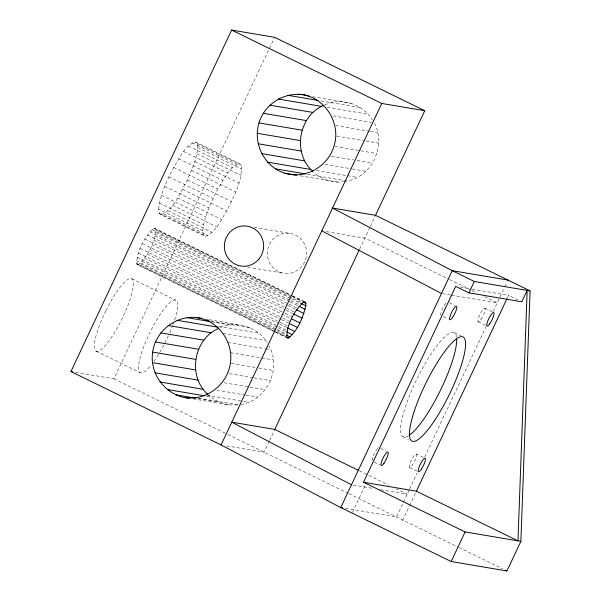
<?xml version="1.0" encoding="UTF-8"?>
<svg xmlns="http://www.w3.org/2000/svg" width="601" height="601" viewBox="0 0 601 601"><rect width="100%" height="100%" fill="white"/><g stroke="black" fill="none" stroke-linecap="round" stroke-linejoin="round"><path stroke-width="0.45" stroke-dasharray="3 2.25" d="M274.447 331.752L136.99 264.553C135.879 252.037 144.525 236.591 153.871 228.403L155.111 228.545L291.725 295.331M136.99 264.553L138.238 264.688C147.583 256.507 156.23 241.054 155.111 228.545M240.836 404.465C266.716 400.762 282.027 368.421 268.985 345.951M158.634 209.148C160.189 194.288 166.883 180.563 173.591 167.424C179.669 158.469 184.357 145.758 195.28 141.926L239.446 163.525L241.271 165.17C242.669 181.457 233.511 196.625 226.84 210.913C220.762 219.868 216.075 232.579 205.151 236.403L160.985 214.812L159.16 213.167L158.634 209.148L202.8 230.739L203.326 234.758L205.151 236.403M160.985 214.812C174.395 209.358 180.518 191.659 187.429 179.939C192.012 168.43 198.721 156.328 197.105 143.579L195.28 141.926M202.8 230.739C204.355 215.879 211.056 202.161 217.757 189.014C223.835 180.06 228.523 167.348 239.446 163.525M344.335 181.502C371.08 178.94 386.834 146.043 374.265 122.829M168.363 335.689L166.169 340.527A40.357 9.06 -63.9 0 1 158.995 353.711M169.775 332.571L170.481 331.008A40.357 9.06 -63.9 0 0 172.495 325.93M75.501 372.32L113.92 378.803L274.214 38.156M269.21 441.239L264.049 452.207L226.547 445.874M269.609 440.39L274.77 429.43M359.623 249.107L369.961 227.14M370.359 226.292L375.52 215.331M352.494 512.36L365.626 484.444M409.236 489.958L396.525 516.965L344.411 508.168M409.634 489.109L417.199 473.025M424.772 456.94L486.119 326.576M493.286 311.333L504.419 287.684M504.817 286.842L507.199 281.779M402.452 520.797L409.221 506.418M409.619 505.569L415.591 492.88M507.364 297.856L508.559 295.309L517.671 299.764M324.758 104.95C341.376 97.031 363.162 104.056 372.297 119.975M220.101 327.56C236.907 320.603 258.099 327.064 267.325 342.893M300.297 175.823L337.837 182.163L343.411 181.6M193.101 398.854L228.771 404.879L238.094 404.946M312.738 96.761L351.194 103.259M320.821 100.885L360.495 107.602M327.199 107.324L368.36 114.273M333.104 115.88L371.516 122.364M335.711 125.579L369.555 131.288M370.471 131.446L377.789 132.678M336.628 136.051L364.987 140.837M365.904 140.995L378.705 143.158M334.87 146.441L376.947 153.548M331.474 156.185L353.426 159.896M357.084 160.512L372.635 163.134M324.901 164.328L351.427 168.806M352.344 168.964L366.062 171.277M316.517 170.466L357.678 177.415M307.457 174.26L346.221 180.818M326.381 231.618L364.799 238.109L448.647 279.097M254.118 227.343L290.704 233.526A20.179 19.623 -80.4 0 1 301.845 266.416A20.179 19.623 -80.4 0 1 268.444 260.135A20.179 19.623 -80.4 0 1 290.704 233.526M460.253 287.15L471.192 288.998M472.101 289.156L508.559 295.309M442.411 293.611L450.645 294.993M451.554 295.151L497.275 302.866L484.699 296.721M247.612 267.175L283.289 273.192M205.534 319.116L208.284 319.582M209.193 319.732L240.295 324.983M210.823 321.137L250.159 327.778M211.747 321.82L230.048 324.908M218.704 326.313L258.948 333.112M223.091 333.352L266.078 340.609M228.072 342.502L264.658 348.678M265.574 348.835L271.059 349.759M230.559 352.689L260.744 357.79M261.66 357.941L273.553 359.954M231.31 363.372L257.837 367.85M258.753 368.007L273.387 370.479M229.409 373.679L253.194 377.691M254.103 377.849L270.57 380.628M224.135 382.762L248.837 386.931M249.746 387.082L265.296 389.711M216.766 390.147L245.125 394.94M246.042 395.09L257.934 397.103M206.894 395.195L242.564 401.22M243.48 401.37L248.972 402.302M206.459 396.134L210.117 396.75L218.914 402.077L228.771 404.879M198.773 398.155L238.109 404.796M197.879 398.523L218.914 402.077M353.298 485.082L373.416 488.478M380.726 489.717L407.245 494.195L396.344 488.861M337.837 182.163L327.74 180.458L318.432 176.116L313.429 171.863M197.105 143.579L241.271 165.17M192.29 142.768L236.456 164.358M197.631 147.598L241.797 169.189M188.338 146.028L232.504 167.619M196.835 153.713L241.001 175.304M449.48 279.503L471.282 290.163M472.116 290.576L477.149 293.033M183.688 151.49L227.854 173.088M194.754 161.511L238.928 183.102M484.759 308.133L492.189 311.761M178.655 158.792L222.821 180.383M191.554 170.459L235.72 192.05M173.591 167.424L217.757 189.014M449.187 302.641L454.807 305.391M478.133 321.7L485.555 325.329M187.429 179.939L231.595 201.53M168.836 176.799L213.002 198.398M443.358 316.599L448.376 319.056M182.674 189.323L226.84 210.913M164.719 186.287L208.885 207.878M454.318 332.684L460.742 335.824M177.611 197.954L221.777 219.545M161.511 195.235L205.677 216.826M172.577 205.249L216.743 226.84M159.438 203.033L203.604 224.624M167.927 210.718L212.093 232.309M163.975 213.979L208.141 235.569M159.16 213.167L203.326 234.758M292.567 295.745L304.376 301.522M153.871 228.403L291.327 295.609M292.169 296.015L303.971 301.792M155.734 229.913L291.508 296.285M292.349 296.699L301.627 301.236M152.091 229.499L302.198 302.889M155.704 232.414L290.629 298.374M291.47 298.787L299.907 302.912M149.904 231.761L289.892 300.2M290.734 300.613L300.012 305.143M155.013 235.877L289.096 301.432M289.937 301.845L298.374 305.962M147.455 235.021L288.285 303.873M289.126 304.286L297.563 308.411M153.713 240.069L286.947 305.21M287.796 305.624L295.384 309.335M144.909 239.078L285.738 307.93M286.579 308.343L295.016 312.46M151.888 244.697L285.129 309.838M285.971 310.251L292.717 313.549M142.437 243.638L284.115 312.903M284.957 313.309L292.544 317.02M149.664 249.46L290.493 318.312M140.221 248.393L281.892 317.659M282.733 318.072L290.321 321.783M147.2 254.02L280.434 319.161M281.283 319.574L288.871 323.285M138.395 253.029L288.503 326.418M144.653 258.069L278.736 323.623M279.578 324.037L286.324 327.335M137.088 257.22L287.195 330.61M142.197 261.337L277.129 327.305M277.97 327.718L285.558 331.429M136.397 260.684L276.385 329.123M277.226 329.536L286.504 334.073M140.01 263.599L275.784 329.972M276.625 330.385L285.062 334.509M136.367 263.185L286.474 336.575M138.238 264.688L274.852 331.482M275.694 331.895L286.654 337.251M275.296 332.165L287.098 337.942M131.642 278.624L175.808 300.222M403.001 436.739L408.62 439.489M416.283 453.943A7.565 1.698 -63.9 0 1 412.594 464.806A7.565 1.698 -63.9 0 1 409.98 463.469A7.565 1.698 -63.9 0 1 416.283 453.943L423.51 457.474M380.613 448.414L386.233 451.163M409.619 467.533L416.846 471.064M374.138 462.071L379.764 464.821M359.451 470.831L388.794 485.172M96.152 351.127L140.318 372.718M113.92 378.803L226.938 434.057M227.787 434.47L347.896 493.196M348.738 493.601L458.052 547.053M458.901 547.458L502.729 568.892M208.337 394.872L210.117 396.75M174.523 320.138A40.357 9.06 -63.9 0 0 172.78 300.56A40.357 9.06 -63.9 0 0 149.965 332.413L145.645 341.931A40.357 9.06 -63.9 0 0 151.249 364.972M173.681 322.654A40.357 9.06 -63.9 0 1 172.81 325.096M158.521 354.47A40.357 9.06 -63.9 0 1 154.194 361.058M372.124 460.629A7.565 1.698 -63.9 0 1 373.86 454.536A7.565 1.698 -63.9 0 1 377.721 448.361M378.45 447.768A7.565 1.698 -63.9 0 1 378.758 447.64M440.946 315.427A7.565 1.698 -63.9 0 1 442.411 308.839A7.565 1.698 -63.9 0 1 447.016 302.01M408.627 435.702A58.019 13.027 -63.9 0 1 416.936 379.036A58.019 13.027 -63.9 0 1 456.587 337.544M105.799 310.815L101.479 320.341A40.357 9.06 -63.9 0 0 97.362 351.345A40.357 9.06 -63.9 0 0 121.995 318.936L126.315 309.417A40.357 9.06 -63.9 0 0 130.432 278.406A40.357 9.06 -63.9 0 0 105.799 310.815M480.973 319.356A7.565 1.698 -63.9 0 0 484.962 308.23A7.565 1.698 -63.9 0 0 478.704 317.305A7.565 1.698 -63.9 0 0 480.973 319.356"/><path stroke-width="0.9" d="M305.811 305.796L305.841 303.295L305.218 301.927L303.971 301.792C294.625 309.981 285.978 325.426 287.098 337.942L288.345 338.078C298.006 330.325 302.949 317.583 305.811 305.796L300.748 303.325M189.443 398.238C166.755 396.765 149.116 374.551 152.692 352.126C155.606 329.325 179.511 312.64 201.876 318.5M207.743 394.248C187.317 376.249 193.627 339.062 218.606 328.424M375.52 215.331L424.749 110.704L274.612 37.307L231.625 30.05L70.926 371.546L221.063 444.943L340.752 507.552L451.171 561.537L506.943 570.95L520.872 541.343L530.074 290.892L375.52 215.331L332.526 208.066L452.215 270.675L474.302 281.471L530.074 290.892M298.104 94.289C323.511 94.785 341.766 122.521 333.953 146.283C328.011 166.582 305.135 179.654 284.746 173.193C264.252 166.853 252.668 143.166 258.993 122.912C265.018 102.223 288.465 89.361 309.079 96.145M312.715 171.262C292.176 153.255 298.562 115.535 323.879 105.288M520.872 541.343L465.099 531.923L363.522 482.265L455.693 286.384L468.945 292.86L474.302 281.471M221.063 444.943L381.755 103.447L424.749 110.704M351.472 484.774L231.776 422.165L274.77 429.43L359.225 249.956M363.522 482.265L416.388 491.19L506.966 298.705M451.171 561.537L465.099 531.923M185.784 397.614C206.984 400.709 227.546 384.212 230.393 363.222C233.609 342.292 218.516 320.679 197.308 317.726M287.887 95.326L318.072 100.42M278.263 99.037L321.257 106.302M269.879 105.175L312.866 112.432M263.306 113.319L306.292 120.576M258.993 122.912L301.98 130.169M257.236 133.302L300.222 140.559M258.145 143.774L301.139 151.031M261.675 153.623L304.669 160.888M267.573 162.18L310.567 169.437M275.446 168.858L305.631 173.952M284.746 173.193L296.676 175.214M507.988 280.096L452.215 270.675L340.752 507.552L342.578 507.86M468.945 292.86L521.811 301.785L527.167 290.396L517.972 540.855L416.388 491.19M207.165 320.521L208.99 320.829M187.054 317.651L209.005 321.355M177.107 320.303L218.268 327.252M168.145 325.502L211.139 332.759M160.783 332.894L203.769 340.151M155.509 341.969L198.503 349.234M152.692 352.126L195.686 359.383M152.526 362.651L195.52 369.908M155.02 372.838L198.007 380.095M160.001 381.996L202.988 389.253M70.926 371.546L72.759 371.854M167.131 389.493L204.633 395.826M175.92 394.819L196.046 398.215M231.625 30.05L381.755 103.447M303.31 302.063L305.841 303.295M299.215 306.375L305.12 309.26M296.225 309.74L303.813 313.452M293.558 313.962L301.995 318.087M291.335 318.725L299.771 322.85M289.712 323.699L297.3 327.41M287.165 327.748L294.753 331.459M286.407 331.842L292.304 334.727M286.745 335.335L290.118 336.981M286.654 337.251L288.345 338.078M274.77 429.43L358.617 470.418M505.253 570.124L506.943 570.95M321.805 230.844L441.502 293.453M456.692 339.144A58.019 13.027 -63.9 0 1 439.962 391.243A58.019 13.027 -63.9 0 1 409.273 435.274M258.851 259.159A20.179 19.623 -80.4 0 0 247.717 226.269A20.179 19.623 -80.4 0 0 225.45 252.878A20.179 19.623 -80.4 0 0 258.851 259.159M421.429 469.118A7.565 1.698 -63.9 0 0 425.117 458.262A7.565 1.698 -63.9 0 0 418.807 467.788A7.565 1.698 -63.9 0 0 421.429 469.118M489.807 323.676A7.565 1.698 -63.9 0 0 493.797 312.55A7.565 1.698 -63.9 0 0 487.539 321.625A7.565 1.698 -63.9 0 0 489.807 323.676M383.986 463.228A7.565 1.698 -63.9 0 0 388.036 452.057A7.565 1.698 -63.9 0 0 381.785 461.05A7.565 1.698 -63.9 0 0 383.986 463.228M452.621 317.403A7.565 1.698 -63.9 0 0 456.61 306.27A7.565 1.698 -63.9 0 0 450.359 315.352A7.565 1.698 -63.9 0 0 452.621 317.403M434.448 420.7A58.019 13.027 -63.9 0 0 463.153 337.003A58.019 13.027 -63.9 0 0 414.87 409.394A58.019 13.027 -63.9 0 0 434.448 420.7"/></g></svg>
